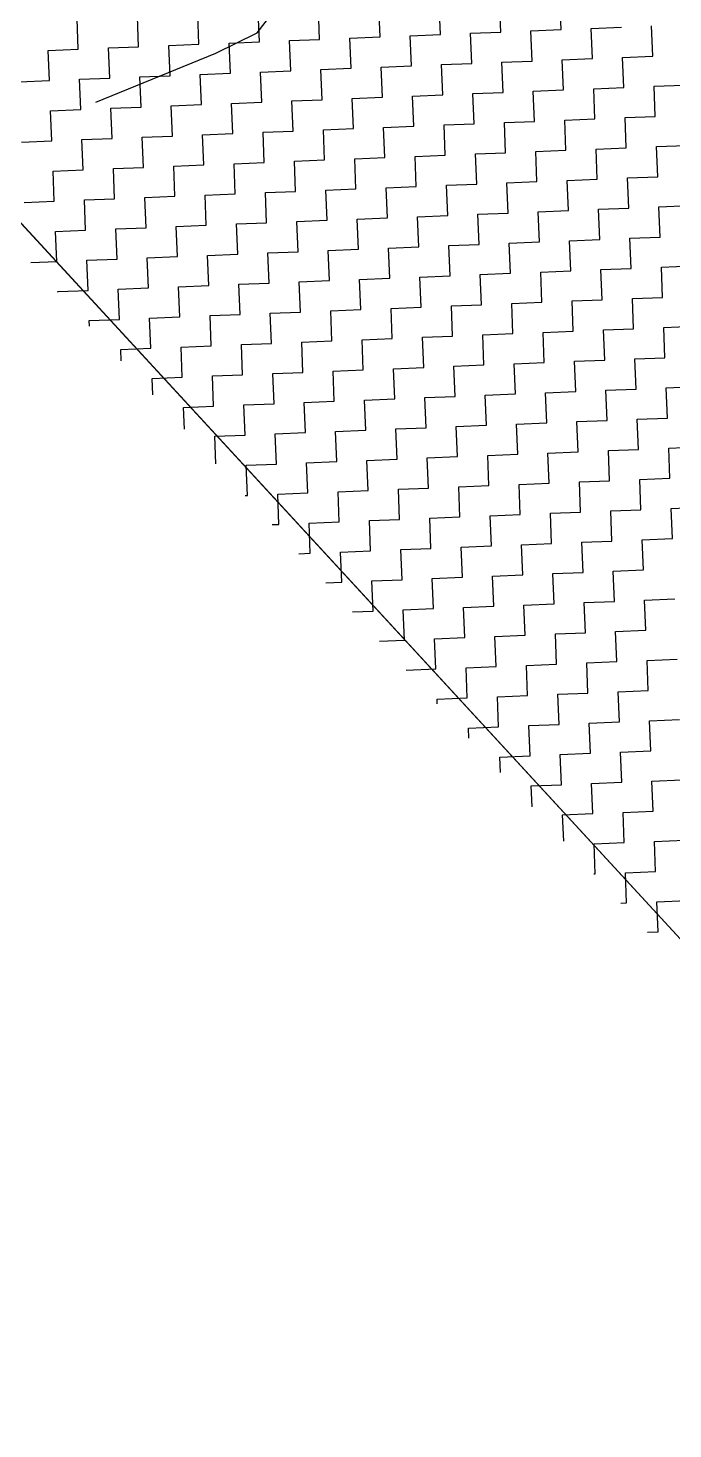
# Model space of a CAD drawing. Header units: metres. Extents: x 281802 to 284768, y 2076477 to 2081449.
# Drawn here: x 281970.7 to 282062.6, y 2076777.3 to 2076977 of the extents above; entities that cross this region are included whole.
import ezdxf

# ---------------------------------------------------------------- set-up
doc = ezdxf.new("R2010")
doc.units = ezdxf.units.M
for name, color, linetype in [('LINE_WATER', 4, 'Continuous'), ('POLY_HATCH', 12, 'Continuous'), ('V_BOUND_LINE', 7, 'Continuous')]:
    doc.layers.add(name, color=color, linetype=linetype)

msp = doc.modelspace()

# ---------------------------------------------------------------- linework, layer by layer
at = {"layer": 'LINE_WATER'}
for p, q in [((282003.4, 2076976.29), (282011.63, 2076987.13)), ((281997.47, 2076973.43), (282003.4, 2076976.29)), ((281980.4, 2076966.43), (281997.47, 2076973.43))]:
    msp.add_line(p, q, dxfattribs=at)
at = {"layer": 'POLY_HATCH', "linetype": 'Continuous'}
for p, q in [((282012.28, 2076975.37), (282012.11, 2076979.67)), ((282020.88, 2076975.72), (282020.71, 2076980.02)), ((282029.48, 2076976.07), (282029.3, 2076980.37)), ((282038.08, 2076976.42), (282037.9, 2076980.71)), ((282046.67, 2076976.76), (282046.5, 2076981.06)), ((281977.89, 2076973.98), (281977.72, 2076978.28)), ((281986.49, 2076974.33), (281986.32, 2076978.62)), ((281995.09, 2076974.67), (281994.91, 2076978.97)), ((282003.69, 2076975.02), (282003.51, 2076979.32)), ((282016.58, 2076975.54), (282020.88, 2076975.72)), ((282016.76, 2076971.25), (282016.58, 2076975.54)), ((282025.18, 2076975.89), (282029.48, 2076976.07)), ((282025.35, 2076971.59), (282025.18, 2076975.89)), ((282033.78, 2076976.24), (282038.08, 2076976.42)), ((282033.95, 2076971.94), (282033.78, 2076976.24)), ((282042.37, 2076976.59), (282046.67, 2076976.76)), ((282042.55, 2076972.29), (282042.37, 2076976.59)), ((282050.97, 2076976.94), (282055.27, 2076977.11)), ((282051.15, 2076972.64), (282050.97, 2076976.94)), ((282059.74, 2076972.99), (282059.57, 2076977.29)), ((281973.6, 2076973.8), (281977.89, 2076973.98)), ((281973.77, 2076969.5), (281973.6, 2076973.8)), ((281982.19, 2076974.15), (281986.49, 2076974.33)), ((281982.37, 2076969.85), (281982.19, 2076974.15)), ((281990.79, 2076974.5), (281995.09, 2076974.67)), ((281990.96, 2076970.2), (281990.79, 2076974.5)), ((281999.39, 2076974.85), (282003.69, 2076975.02)), ((281999.56, 2076970.55), (281999.39, 2076974.85)), ((282007.98, 2076975.2), (282012.28, 2076975.37)), ((282008.16, 2076970.9), (282007.98, 2076975.2)), ((282021.05, 2076971.42), (282025.35, 2076971.59)), ((282029.65, 2076971.77), (282033.95, 2076971.94)), ((282029.83, 2076967.47), (282029.65, 2076971.77)), ((282038.25, 2076972.12), (282042.55, 2076972.29)), ((282038.42, 2076967.82), (282038.25, 2076972.12)), ((282046.85, 2076972.47), (282051.15, 2076972.64)), ((282047.02, 2076968.17), (282046.85, 2076972.47)), ((282055.44, 2076972.81), (282059.74, 2076972.99)), ((282055.62, 2076968.52), (282055.44, 2076972.81)), ((281978.07, 2076969.68), (281982.37, 2076969.85)), ((281978.24, 2076965.38), (281978.07, 2076969.68)), ((281986.67, 2076970.03), (281990.96, 2076970.2)), ((281986.84, 2076965.73), (281986.67, 2076970.03)), ((281995.26, 2076970.38), (281999.56, 2076970.55)), ((281995.44, 2076966.08), (281995.26, 2076970.38)), ((282003.86, 2076970.72), (282008.16, 2076970.9)), ((282004.03, 2076966.43), (282003.86, 2076970.72)), ((282012.46, 2076971.07), (282016.76, 2076971.25)), ((282012.63, 2076966.77), (282012.46, 2076971.07)), ((282021.23, 2076967.12), (282021.05, 2076971.42)), ((281969.47, 2076969.33), (281973.77, 2076969.5)), ((282034.12, 2076967.64), (282038.42, 2076967.82)), ((282034.3, 2076963.35), (282034.12, 2076967.64)), ((282042.72, 2076967.99), (282047.02, 2076968.17)), ((282042.9, 2076963.69), (282042.72, 2076967.99)), ((282051.32, 2076968.34), (282055.62, 2076968.52)), ((282051.49, 2076964.04), (282051.32, 2076968.34)), ((282059.92, 2076968.69), (282064.22, 2076968.86)), ((282060.09, 2076964.39), (282059.92, 2076968.69)), ((281982.54, 2076965.55), (281986.84, 2076965.73)), ((281982.72, 2076961.26), (281982.54, 2076965.55)), ((281991.14, 2076965.9), (281995.44, 2076966.08)), ((281991.31, 2076961.6), (281991.14, 2076965.9)), ((281999.74, 2076966.25), (282004.03, 2076966.43)), ((281999.91, 2076961.95), (281999.74, 2076966.25)), ((282008.33, 2076966.6), (282012.63, 2076966.77)), ((282008.51, 2076962.3), (282008.33, 2076966.6)), ((282016.93, 2076966.95), (282021.23, 2076967.12)), ((282017.1, 2076962.65), (282016.93, 2076966.95)), ((282025.53, 2076967.3), (282029.83, 2076967.47)), ((282025.7, 2076963), (282025.53, 2076967.3)), ((281973.94, 2076965.21), (281978.24, 2076965.38)), ((281974.12, 2076960.91), (281973.94, 2076965.21)), ((282038.6, 2076963.52), (282042.9, 2076963.69)), ((282047.19, 2076963.87), (282051.49, 2076964.04)), ((282047.37, 2076959.57), (282047.19, 2076963.87)), ((282055.79, 2076964.22), (282060.09, 2076964.39)), ((282055.97, 2076959.92), (282055.79, 2076964.22)), ((281987.01, 2076961.43), (281991.31, 2076961.6)), ((281995.61, 2076961.78), (281999.91, 2076961.95)), ((281995.79, 2076957.48), (281995.61, 2076961.78)), ((282004.21, 2076962.13), (282008.51, 2076962.3)), ((282004.38, 2076957.83), (282004.21, 2076962.13)), ((282012.81, 2076962.47), (282017.1, 2076962.65)), ((282012.98, 2076958.18), (282012.81, 2076962.47)), ((282021.4, 2076962.82), (282025.7, 2076963)), ((282021.58, 2076958.52), (282021.4, 2076962.82)), ((282030, 2076963.17), (282034.3, 2076963.35)), ((282030.17, 2076958.87), (282030, 2076963.17)), ((282038.77, 2076959.22), (282038.6, 2076963.52)), ((281969.82, 2076960.73), (281974.12, 2076960.91)), ((281978.42, 2076961.08), (281982.72, 2076961.26)), ((281978.59, 2076956.78), (281978.42, 2076961.08)), ((281987.19, 2076957.13), (281987.01, 2076961.43)), ((282043.07, 2076959.4), (282047.37, 2076959.57)), ((282051.67, 2076959.74), (282055.97, 2076959.92)), ((282051.84, 2076955.45), (282051.67, 2076959.74)), ((282060.27, 2076960.09), (282064.56, 2076960.27)), ((282060.44, 2076955.79), (282060.27, 2076960.09)), ((282000.08, 2076957.65), (282004.38, 2076957.83)), ((282000.26, 2076953.36), (282000.08, 2076957.65)), ((282008.68, 2076958), (282012.98, 2076958.18)), ((282008.86, 2076953.7), (282008.68, 2076958)), ((282017.28, 2076958.35), (282021.58, 2076958.52)), ((282017.45, 2076954.05), (282017.28, 2076958.35)), ((282025.88, 2076958.7), (282030.17, 2076958.87)), ((282026.05, 2076954.4), (282025.88, 2076958.7)), ((282034.47, 2076959.05), (282038.77, 2076959.22)), ((282034.65, 2076954.75), (282034.47, 2076959.05)), ((282043.24, 2076955.1), (282043.07, 2076959.4)), ((281974.29, 2076956.61), (281978.59, 2076956.78)), ((281974.47, 2076952.31), (281974.29, 2076956.61)), ((281982.89, 2076956.96), (281987.19, 2076957.13)), ((281983.06, 2076952.66), (281982.89, 2076956.96)), ((281991.49, 2076957.31), (281995.79, 2076957.48)), ((281991.66, 2076953.01), (281991.49, 2076957.31)), ((282056.14, 2076955.62), (282060.44, 2076955.79)), ((282056.31, 2076951.32), (282056.14, 2076955.62)), ((282004.56, 2076953.53), (282008.86, 2076953.7)), ((282013.15, 2076953.88), (282017.45, 2076954.05)), ((282013.33, 2076949.58), (282013.15, 2076953.88)), ((282021.75, 2076954.23), (282026.05, 2076954.4)), ((282021.93, 2076949.93), (282021.75, 2076954.23)), ((282030.35, 2076954.57), (282034.65, 2076954.75)), ((282030.52, 2076950.28), (282030.35, 2076954.57)), ((282038.95, 2076954.92), (282043.24, 2076955.1)), ((282039.12, 2076950.62), (282038.95, 2076954.92)), ((282047.54, 2076955.27), (282051.84, 2076955.45)), ((282047.72, 2076950.97), (282047.54, 2076955.27)), ((281970.17, 2076952.14), (281974.47, 2076952.31)), ((281978.77, 2076952.48), (281983.06, 2076952.66)), ((281978.94, 2076948.19), (281978.77, 2076952.48)), ((281987.36, 2076952.83), (281991.66, 2076953.01)), ((281987.54, 2076948.53), (281987.36, 2076952.83)), ((281995.96, 2076953.18), (282000.26, 2076953.36)), ((281996.13, 2076948.88), (281995.96, 2076953.18)), ((282004.73, 2076949.23), (282004.56, 2076953.53)), ((282060.61, 2076951.49), (282064.91, 2076951.67)), ((282009.03, 2076949.4), (282013.33, 2076949.58)), ((282017.63, 2076949.75), (282021.93, 2076949.93)), ((282017.8, 2076945.45), (282017.63, 2076949.75)), ((282026.22, 2076950.1), (282030.52, 2076950.28)), ((282026.4, 2076945.8), (282026.22, 2076950.1)), ((282034.82, 2076950.45), (282039.12, 2076950.62)), ((282035, 2076946.15), (282034.82, 2076950.45)), ((282043.42, 2076950.8), (282047.72, 2076950.97)), ((282043.59, 2076946.5), (282043.42, 2076950.8)), ((282052.02, 2076951.15), (282056.31, 2076951.32)), ((282052.19, 2076946.85), (282052.02, 2076951.15)), ((282060.79, 2076947.2), (282060.61, 2076951.49)), ((281974.64, 2076948.01), (281978.94, 2076948.19)), ((281974.82, 2076943.71), (281974.64, 2076948.01)), ((281983.24, 2076948.36), (281987.54, 2076948.53)), ((281983.41, 2076944.06), (281983.24, 2076948.36)), ((281991.84, 2076948.71), (281996.13, 2076948.88)), ((281992.01, 2076944.41), (281991.84, 2076948.71)), ((282000.43, 2076949.06), (282004.73, 2076949.23)), ((282000.61, 2076944.76), (282000.43, 2076949.06)), ((282009.2, 2076945.11), (282009.03, 2076949.4)), ((282022.1, 2076945.63), (282026.4, 2076945.8)), ((282022.27, 2076941.33), (282022.1, 2076945.63)), ((282030.7, 2076945.98), (282035, 2076946.15)), ((282030.87, 2076941.68), (282030.7, 2076945.98)), ((282039.29, 2076946.33), (282043.59, 2076946.5)), ((282039.47, 2076942.03), (282039.29, 2076946.33)), ((282047.89, 2076946.67), (282052.19, 2076946.85)), ((282048.07, 2076942.38), (282047.89, 2076946.67)), ((282056.49, 2076947.02), (282060.79, 2076947.2)), ((282056.66, 2076942.72), (282056.49, 2076947.02)), ((281971.12, 2076943.56), (281974.82, 2076943.71)), ((281979.11, 2076943.89), (281983.41, 2076944.06)), ((281979.29, 2076939.59), (281979.11, 2076943.89)), ((281987.71, 2076944.24), (281992.01, 2076944.41)), ((281987.89, 2076939.94), (281987.71, 2076944.24)), ((281996.31, 2076944.58), (282000.61, 2076944.76)), ((281996.48, 2076940.28), (281996.31, 2076944.58)), ((282004.91, 2076944.93), (282009.2, 2076945.11)), ((282005.08, 2076940.63), (282004.91, 2076944.93)), ((282013.5, 2076945.28), (282017.8, 2076945.45)), ((282013.68, 2076940.98), (282013.5, 2076945.28)), ((282026.57, 2076941.5), (282030.87, 2076941.68)), ((282035.17, 2076941.85), (282039.47, 2076942.03)), ((282035.34, 2076937.55), (282035.17, 2076941.85)), ((282043.77, 2076942.2), (282048.07, 2076942.38)), ((282043.94, 2076937.9), (282043.77, 2076942.2)), ((282052.36, 2076942.55), (282056.66, 2076942.72)), ((282052.54, 2076938.25), (282052.36, 2076942.55)), ((282060.96, 2076942.9), (282065.26, 2076943.07)), ((282061.14, 2076938.6), (282060.96, 2076942.9)), ((281974.99, 2076939.41), (281979.29, 2076939.59)), ((281983.59, 2076939.76), (281987.89, 2076939.94)), ((281983.76, 2076935.46), (281983.59, 2076939.76)), ((281992.18, 2076940.11), (281996.48, 2076940.28)), ((281992.36, 2076935.81), (281992.18, 2076940.11)), ((282000.78, 2076940.46), (282005.08, 2076940.63)), ((282000.96, 2076936.16), (282000.78, 2076940.46)), ((282009.38, 2076940.81), (282013.68, 2076940.98)), ((282009.55, 2076936.51), (282009.38, 2076940.81)), ((282017.98, 2076941.16), (282022.27, 2076941.33)), ((282018.15, 2076936.86), (282017.98, 2076941.16)), ((282026.75, 2076937.21), (282026.57, 2076941.5)), ((281974.99, 2076939.36), (281974.99, 2076939.41)), ((282039.64, 2076937.73), (282043.94, 2076937.9)), ((282039.82, 2076933.43), (282039.64, 2076937.73)), ((282048.24, 2076938.08), (282052.54, 2076938.25)), ((282048.41, 2076933.78), (282048.24, 2076938.08)), ((282056.84, 2076938.42), (282061.14, 2076938.6)), ((282057.01, 2076934.13), (282056.84, 2076938.42)), ((281988.06, 2076935.64), (281992.36, 2076935.81)), ((281988.23, 2076931.34), (281988.06, 2076935.64)), ((281996.66, 2076935.99), (282000.96, 2076936.16)), ((281996.83, 2076931.69), (281996.66, 2076935.99)), ((282005.25, 2076936.33), (282009.55, 2076936.51)), ((282005.43, 2076932.04), (282005.25, 2076936.33)), ((282013.85, 2076936.68), (282018.15, 2076936.86)), ((282014.03, 2076932.38), (282013.85, 2076936.68)), ((282022.45, 2076937.03), (282026.75, 2076937.21)), ((282022.62, 2076932.73), (282022.45, 2076937.03)), ((282031.05, 2076937.38), (282035.34, 2076937.55)), ((282031.22, 2076933.08), (282031.05, 2076937.38)), ((281979.46, 2076935.29), (281983.76, 2076935.46)), ((281979.5, 2076934.47), (281979.46, 2076935.29)), ((282044.12, 2076933.6), (282048.41, 2076933.78)), ((282044.29, 2076929.31), (282044.12, 2076933.6)), ((282052.71, 2076933.95), (282057.01, 2076934.13)), ((282052.89, 2076929.65), (282052.71, 2076933.95)), ((282061.31, 2076934.3), (282065.61, 2076934.47)), ((282061.48, 2076930), (282061.31, 2076934.3)), ((281992.53, 2076931.51), (281996.83, 2076931.69)), ((282001.13, 2076931.86), (282005.43, 2076932.04)), ((282001.3, 2076927.56), (282001.13, 2076931.86)), ((282009.73, 2076932.21), (282014.03, 2076932.38)), ((282009.9, 2076927.91), (282009.73, 2076932.21)), ((282018.32, 2076932.56), (282022.62, 2076932.73)), ((282018.5, 2076928.26), (282018.32, 2076932.56)), ((282026.92, 2076932.91), (282031.22, 2076933.08)), ((282027.1, 2076928.61), (282026.92, 2076932.91)), ((282035.52, 2076933.26), (282039.82, 2076933.43)), ((282035.69, 2076928.96), (282035.52, 2076933.26)), ((281983.94, 2076931.17), (281988.23, 2076931.34)), ((281984, 2076929.57), (281983.94, 2076931.17)), ((281992.71, 2076927.21), (281992.53, 2076931.51)), ((282048.59, 2076929.48), (282052.89, 2076929.65)), ((282057.19, 2076929.83), (282061.48, 2076930)), ((282057.36, 2076925.53), (282057.19, 2076929.83)), ((282005.6, 2076927.74), (282009.9, 2076927.91)), ((282005.78, 2076923.44), (282005.6, 2076927.74)), ((282014.2, 2076928.09), (282018.5, 2076928.26)), ((282014.37, 2076923.79), (282014.2, 2076928.09)), ((282022.8, 2076928.43), (282027.1, 2076928.61)), ((282022.97, 2076924.14), (282022.8, 2076928.43)), ((282031.39, 2076928.78), (282035.69, 2076928.96)), ((282031.57, 2076924.48), (282031.39, 2076928.78)), ((282039.99, 2076929.13), (282044.29, 2076929.31)), ((282040.17, 2076924.83), (282039.99, 2076929.13)), ((282048.76, 2076925.18), (282048.59, 2076929.48)), ((281988.41, 2076927.04), (281992.71, 2076927.21)), ((281988.5, 2076924.68), (281988.41, 2076927.04)), ((281997.01, 2076927.39), (282001.3, 2076927.56)), ((281997.18, 2076923.09), (281997.01, 2076927.39)), ((282061.66, 2076925.7), (282065.96, 2076925.88)), ((282061.83, 2076921.4), (282061.66, 2076925.7)), ((282010.08, 2076923.61), (282014.37, 2076923.79)), ((282010.25, 2076919.31), (282010.08, 2076923.61)), ((282018.67, 2076923.96), (282022.97, 2076924.14)), ((282018.85, 2076919.66), (282018.67, 2076923.96)), ((282027.27, 2076924.31), (282031.57, 2076924.48)), ((282027.44, 2076920.01), (282027.27, 2076924.31)), ((282035.87, 2076924.66), (282040.17, 2076924.83)), ((282036.04, 2076920.36), (282035.87, 2076924.66)), ((282044.46, 2076925.01), (282048.76, 2076925.18)), ((282044.64, 2076920.71), (282044.46, 2076925.01)), ((282053.06, 2076925.35), (282057.36, 2076925.53)), ((282053.24, 2076921.06), (282053.06, 2076925.35)), ((281992.88, 2076922.92), (281997.18, 2076923.09)), ((281993.01, 2076919.79), (281992.88, 2076922.92)), ((282001.48, 2076923.26), (282005.78, 2076923.44)), ((282001.65, 2076918.97), (282001.48, 2076923.26)), ((282014.55, 2076919.49), (282018.85, 2076919.66)), ((282023.15, 2076919.84), (282027.44, 2076920.01)), ((282023.32, 2076915.54), (282023.15, 2076919.84)), ((282031.74, 2076920.19), (282036.04, 2076920.36)), ((282031.92, 2076915.89), (282031.74, 2076920.19)), ((282040.34, 2076920.53), (282044.64, 2076920.71)), ((282040.51, 2076916.24), (282040.34, 2076920.53)), ((282048.94, 2076920.88), (282053.24, 2076921.06)), ((282049.11, 2076916.58), (282048.94, 2076920.88)), ((282057.53, 2076921.23), (282061.83, 2076921.4)), ((282057.71, 2076916.93), (282057.53, 2076921.23)), ((281997.35, 2076918.79), (282001.65, 2076918.97)), ((281997.51, 2076914.89), (281997.35, 2076918.79)), ((282005.95, 2076919.14), (282010.25, 2076919.31)), ((282006.12, 2076914.84), (282005.95, 2076919.14)), ((282014.72, 2076915.19), (282014.55, 2076919.49)), ((282027.62, 2076915.71), (282031.92, 2076915.89)), ((282027.79, 2076911.41), (282027.62, 2076915.71)), ((282036.22, 2076916.06), (282040.51, 2076916.24)), ((282036.39, 2076911.76), (282036.22, 2076916.06)), ((282044.81, 2076916.41), (282049.11, 2076916.58)), ((282044.99, 2076912.11), (282044.81, 2076916.41)), ((282053.41, 2076916.76), (282057.71, 2076916.93)), ((282053.58, 2076912.46), (282053.41, 2076916.76)), ((282062.01, 2076917.11), (282066.31, 2076917.28)), ((282062.18, 2076912.81), (282062.01, 2076917.11)), ((282001.83, 2076914.67), (282006.12, 2076914.84)), ((282002, 2076910.37), (282001.83, 2076914.67)), ((282010.42, 2076915.02), (282014.72, 2076915.19)), ((282010.6, 2076910.72), (282010.42, 2076915.02)), ((282019.02, 2076915.36), (282023.32, 2076915.54)), ((282019.19, 2076911.07), (282019.02, 2076915.36)), ((282032.09, 2076911.59), (282036.39, 2076911.76)), ((282040.69, 2076911.94), (282044.99, 2076912.11)), ((282040.86, 2076907.64), (282040.69, 2076911.94)), ((282049.29, 2076912.28), (282053.58, 2076912.46)), ((282049.46, 2076907.99), (282049.29, 2076912.28)), ((282057.88, 2076912.63), (282062.18, 2076912.81)), ((282058.06, 2076908.33), (282057.88, 2076912.63)), ((282001.69, 2076910.36), (282002, 2076910.37)), ((282006.3, 2076910.54), (282010.6, 2076910.72)), ((282006.47, 2076906.24), (282006.3, 2076910.54)), ((282014.9, 2076910.89), (282019.19, 2076911.07)), ((282015.07, 2076906.59), (282014.9, 2076910.89)), ((282023.49, 2076911.24), (282027.79, 2076911.41)), ((282023.67, 2076906.94), (282023.49, 2076911.24)), ((282032.26, 2076907.29), (282032.09, 2076911.59)), ((282036.56, 2076907.46), (282040.86, 2076907.64)), ((282045.16, 2076907.81), (282049.46, 2076907.99)), ((282045.33, 2076903.51), (282045.16, 2076907.81)), ((282053.76, 2076908.16), (282058.06, 2076908.33)), ((282053.93, 2076903.86), (282053.76, 2076908.16)), ((282062.36, 2076908.51), (282066.65, 2076908.68)), ((282062.53, 2076904.21), (282062.36, 2076908.51)), ((282005.51, 2076906.21), (282006.47, 2076906.24)), ((282010.77, 2076906.42), (282015.07, 2076906.59)), ((282010.95, 2076902.12), (282010.77, 2076906.42)), ((282019.37, 2076906.77), (282023.67, 2076906.94)), ((282019.54, 2076902.47), (282019.37, 2076906.77)), ((282027.97, 2076907.12), (282032.26, 2076907.29)), ((282028.14, 2076902.82), (282027.97, 2076907.12)), ((282036.74, 2076903.17), (282036.56, 2076907.46)), ((282049.63, 2076903.69), (282053.93, 2076903.86)), ((282049.81, 2076899.39), (282049.63, 2076903.69)), ((282058.23, 2076904.04), (282062.53, 2076904.21)), ((282058.4, 2076899.74), (282058.23, 2076904.04)), ((282009.33, 2076902.05), (282010.95, 2076902.12)), ((282015.24, 2076902.29), (282019.54, 2076902.47)), ((282015.42, 2076898), (282015.24, 2076902.29)), ((282023.84, 2076902.64), (282028.14, 2076902.82)), ((282024.02, 2076898.34), (282023.84, 2076902.64)), ((282032.44, 2076902.99), (282036.74, 2076903.17)), ((282032.61, 2076898.69), (282032.44, 2076902.99)), ((282041.04, 2076903.34), (282045.33, 2076903.51)), ((282041.21, 2076899.04), (282041.04, 2076903.34)), ((282054.11, 2076899.56), (282058.4, 2076899.74)), ((282013.15, 2076897.9), (282015.42, 2076898)), ((282019.72, 2076898.17), (282024.02, 2076898.34)), ((282019.89, 2076893.87), (282019.72, 2076898.17)), ((282028.31, 2076898.52), (282032.61, 2076898.69)), ((282028.49, 2076894.22), (282028.31, 2076898.52)), ((282036.91, 2076898.87), (282041.21, 2076899.04)), ((282037.09, 2076894.57), (282036.91, 2076898.87)), ((282045.51, 2076899.21), (282049.81, 2076899.39)), ((282045.68, 2076894.92), (282045.51, 2076899.21)), ((282054.28, 2076895.26), (282054.11, 2076899.56)), ((282016.97, 2076893.75), (282019.89, 2076893.87)), ((282024.19, 2076894.05), (282028.49, 2076894.22)), ((282024.36, 2076889.75), (282024.19, 2076894.05)), ((282032.79, 2076894.39), (282037.09, 2076894.57)), ((282032.96, 2076890.1), (282032.79, 2076894.39)), ((282041.38, 2076894.74), (282045.68, 2076894.92)), ((282041.56, 2076890.44), (282041.38, 2076894.74)), ((282049.98, 2076895.09), (282054.28, 2076895.26)), ((282050.16, 2076890.79), (282049.98, 2076895.09)), ((282058.58, 2076895.44), (282062.88, 2076895.61)), ((282058.75, 2076891.14), (282058.58, 2076895.44)), ((282020.79, 2076889.6), (282024.36, 2076889.75)), ((282028.66, 2076889.92), (282032.96, 2076890.1)), ((282028.84, 2076885.62), (282028.66, 2076889.92)), ((282037.26, 2076890.27), (282041.56, 2076890.44)), ((282037.43, 2076885.97), (282037.26, 2076890.27)), ((282045.86, 2076890.62), (282050.16, 2076890.79)), ((282046.03, 2076886.32), (282045.86, 2076890.62)), ((282054.45, 2076890.97), (282058.75, 2076891.14)), ((282054.63, 2076886.67), (282054.45, 2076890.97)), ((282033.14, 2076885.8), (282037.43, 2076885.97)), ((282033.31, 2076881.5), (282033.14, 2076885.8)), ((282041.73, 2076886.14), (282046.03, 2076886.32)), ((282041.91, 2076881.85), (282041.73, 2076886.14)), ((282050.33, 2076886.49), (282054.63, 2076886.67)), ((282050.5, 2076882.19), (282050.33, 2076886.49)), ((282058.93, 2076886.84), (282063.23, 2076887.02)), ((282059.1, 2076882.54), (282058.93, 2076886.84)), ((282024.61, 2076885.45), (282028.84, 2076885.62)), ((282037.61, 2076881.67), (282041.91, 2076881.85)), ((282037.78, 2076877.37), (282037.61, 2076881.67)), ((282046.21, 2076882.02), (282050.5, 2076882.19)), ((282046.38, 2076877.72), (282046.21, 2076882.02)), ((282054.8, 2076882.37), (282059.1, 2076882.54)), ((282054.98, 2076878.07), (282054.8, 2076882.37)), ((282029.01, 2076881.32), (282033.31, 2076881.5)), ((282029.04, 2076880.64), (282029.01, 2076881.32)), ((282042.08, 2076877.55), (282046.38, 2076877.72)), ((282050.68, 2076877.9), (282054.98, 2076878.07)), ((282050.85, 2076873.6), (282050.68, 2076877.9)), ((282059.28, 2076878.24), (282063.57, 2076878.42)), ((282059.45, 2076873.95), (282059.28, 2076878.24)), ((282033.48, 2076877.2), (282037.78, 2076877.37)), ((282033.54, 2076875.75), (282033.48, 2076877.2)), ((282042.26, 2076873.25), (282042.08, 2076877.55)), ((282055.15, 2076873.77), (282059.45, 2076873.95)), ((282055.33, 2076869.47), (282055.15, 2076873.77)), ((282037.96, 2076873.07), (282042.26, 2076873.25)), ((282038.05, 2076870.86), (282037.96, 2076873.07)), ((282046.55, 2076873.42), (282050.85, 2076873.6)), ((282046.73, 2076869.12), (282046.55, 2076873.42)), ((282059.62, 2076869.65), (282063.92, 2076869.82)), ((282042.43, 2076868.95), (282046.73, 2076869.12)), ((282042.55, 2076865.96), (282042.43, 2076868.95)), ((282051.03, 2076869.3), (282055.33, 2076869.47)), ((282051.2, 2076865), (282051.03, 2076869.3)), ((282059.8, 2076865.35), (282059.62, 2076869.65)), ((282046.9, 2076864.83), (282051.2, 2076865)), ((282047.05, 2076861.07), (282046.9, 2076864.83)), ((282055.5, 2076865.17), (282059.8, 2076865.35)), ((282055.67, 2076860.88), (282055.5, 2076865.17)), ((282051.38, 2076860.7), (282055.67, 2076860.88)), ((282051.55, 2076856.4), (282051.38, 2076860.7)), ((282059.97, 2076861.05), (282064.27, 2076861.22)), ((282060.15, 2076856.75), (282059.97, 2076861.05)), ((282051.36, 2076856.4), (282051.55, 2076856.4)), ((282055.85, 2076856.58), (282060.15, 2076856.75)), ((282056.02, 2076852.28), (282055.85, 2076856.58)), ((282055.18, 2076852.24), (282056.02, 2076852.28)), ((282060.32, 2076852.45), (282064.62, 2076852.63)), ((282060.5, 2076848.15), (282060.32, 2076852.45)), ((282059, 2076848.09), (282060.5, 2076848.15))]:
    msp.add_line(p, q, dxfattribs=at)
at = {"layer": 'POLY_HATCH'}
msp.add_line((281966.44, 2076952.72), (282404.49, 2076476.81), dxfattribs=at)
at = {"layer": 'V_BOUND_LINE'}
msp.add_line((281966.21, 2076952.97), (282404.27, 2076477.05), dxfattribs=at)

doc.saveas('drawing.dxf')
